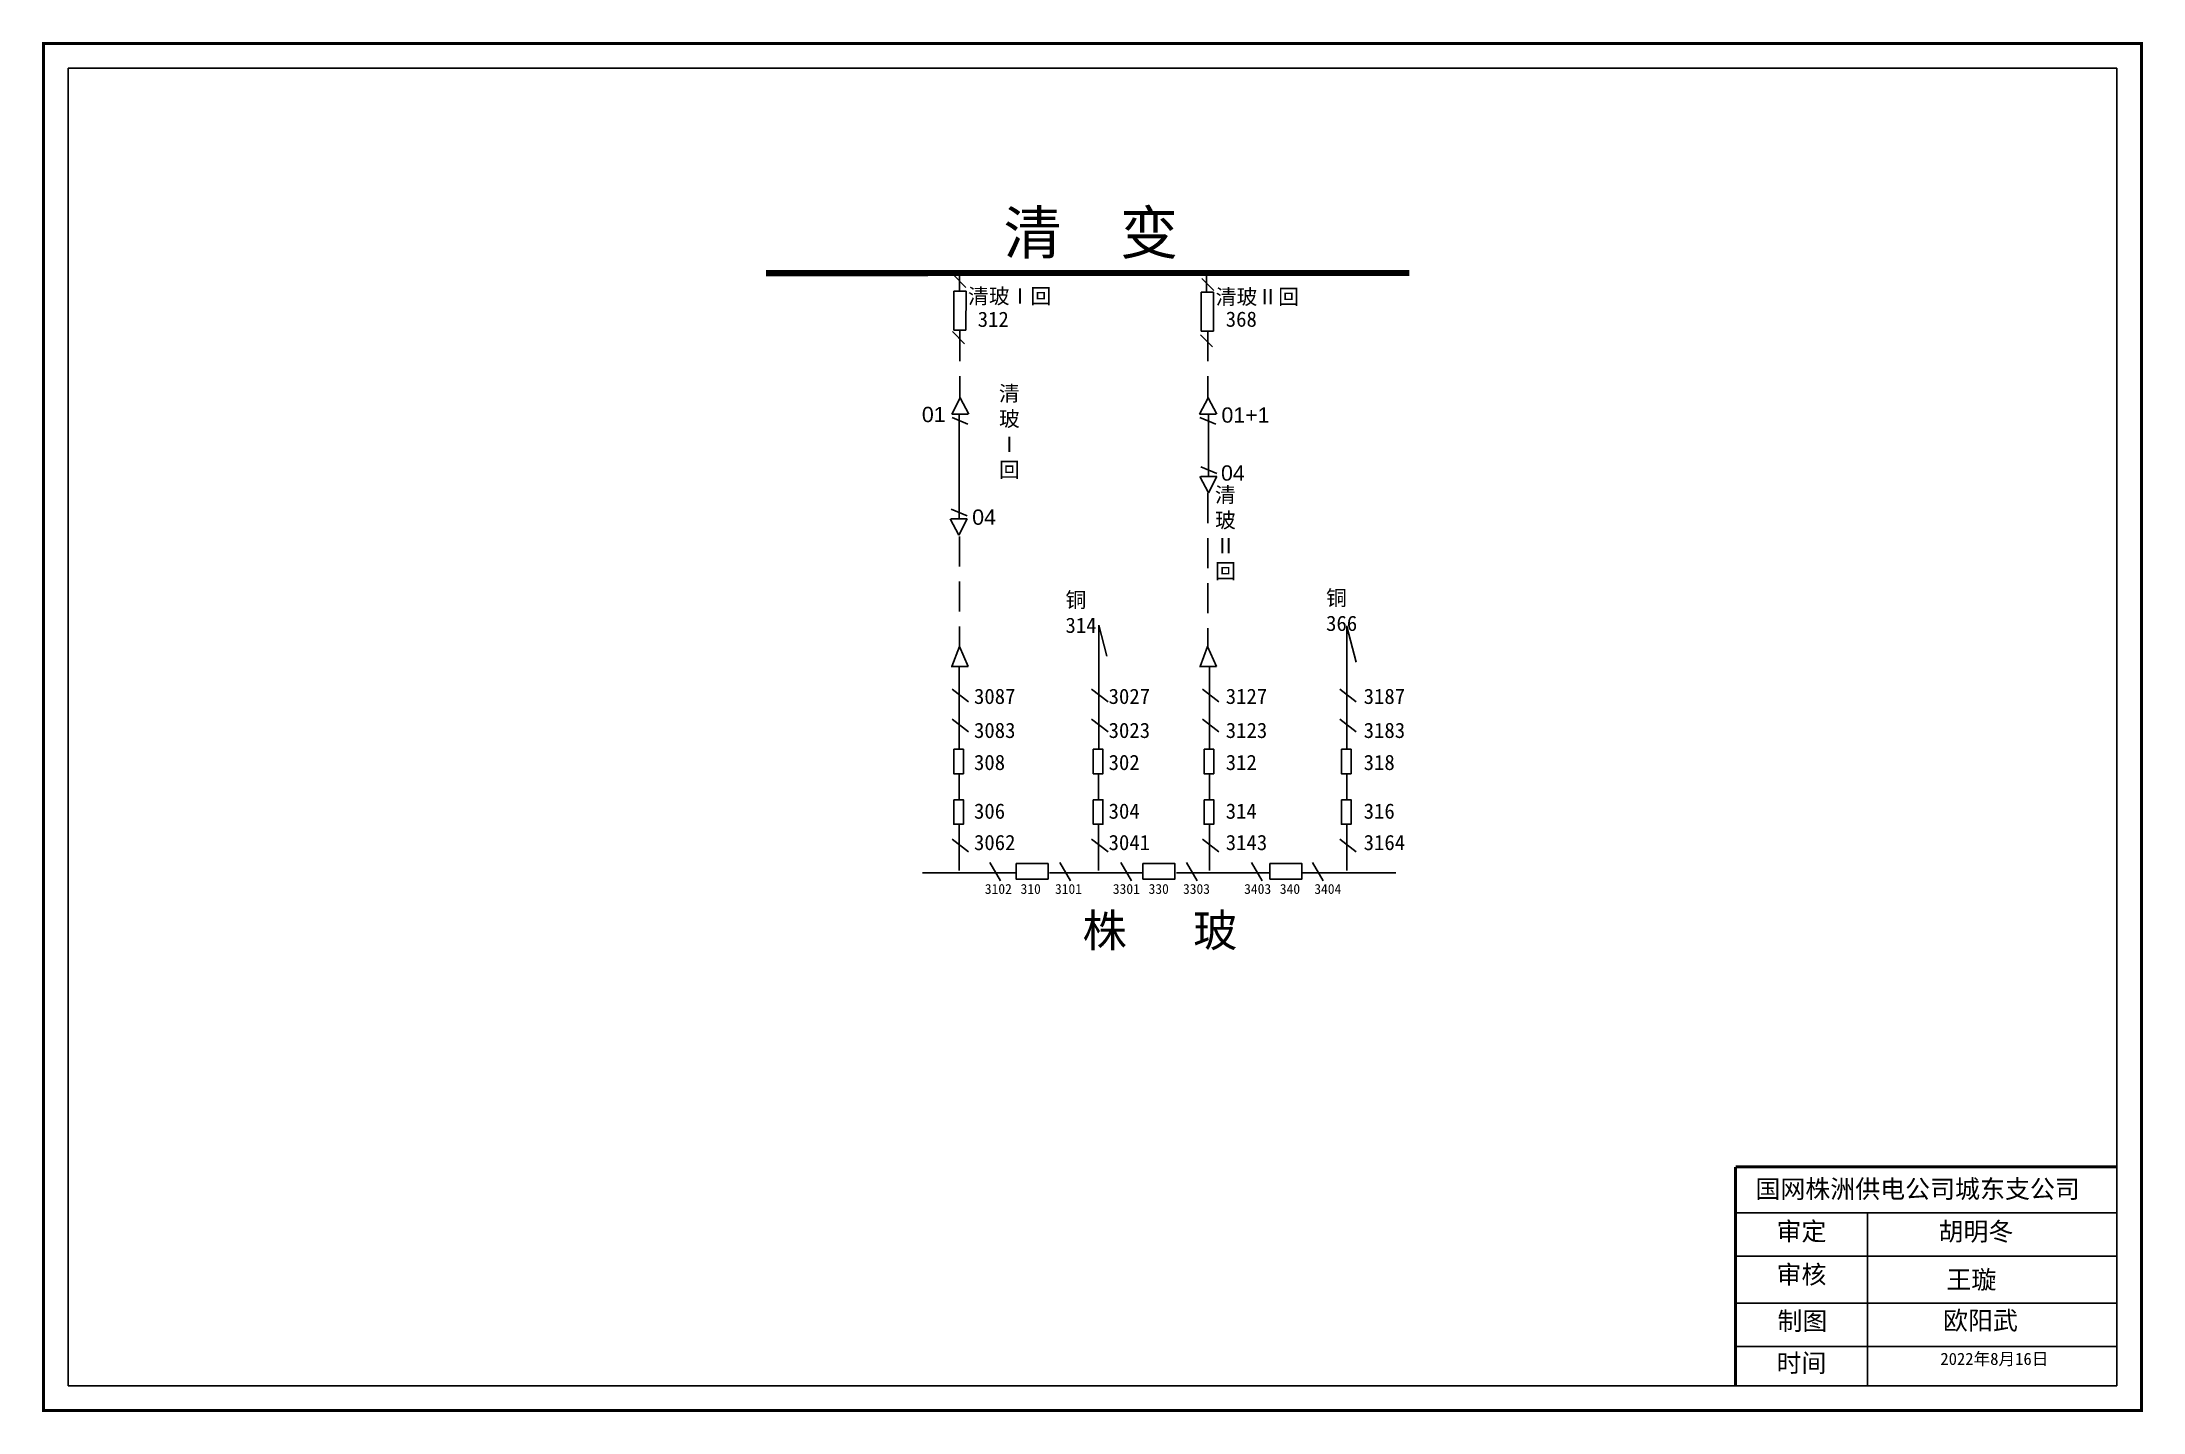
# Model space of a CAD drawing. Extents: x 0 to 344, y 0 to 224.
import ezdxf

# ---------------------------------------------------------------- set-up
doc = ezdxf.new("R2010")
doc.units = 0
doc.header["$LTSCALE"] = 0.774411
doc.linetypes.add('ACAD_ISO02W100', pattern=[15, 12, -3])
doc.linetypes.add('DASHED2', pattern=[9.525, 6.35, -3.175])
doc.layers.get('0').update_dxf_attribs({"linetype": 'CONTINUOUS'})
doc.styles.get("Standard").update_dxf_attribs({"font": 'SimSun.ttf', "height": 2.5})
doc.styles.add('字体', font='SIMKAI.TTF', dxfattribs={"height": 2.5})
doc.styles.add('楷体_GB2312_txtstyle_2.00_0_0', font='SIMKAI.TTF', dxfattribs={"height": 2})
doc.styles.add('楷体_GB2312_txtstyle_3.00_0_0', font='SIMKAI.TTF', dxfattribs={"height": 3})

msp = doc.modelspace()

# ---------------------------------------------------------------- linework, layer by layer
at = {"linetype": 'Continuous'}
for p, q in [((151.39, 184.12), (149.42, 186.1)), ((192.06, 183.6), (190.08, 185.58)), ((151.16, 174.89), (149.18, 176.87)), ((191.82, 174.37), (189.84, 176.35)), ((149.06, 163.35), (150.47, 166)), ((150.47, 166), (151.88, 163.35)), ((189.71, 163.35), (191.11, 166)), ((191.11, 166), (192.52, 163.35)), ((151.72, 163.35), (149.06, 163.35)), ((151.7, 161.72), (149.11, 162.82)), ((150.3, 163.27), (150.3, 146.22)), ((192.36, 163.35), (189.71, 163.35)), ((192.34, 161.72), (189.75, 162.82)), ((191.14, 150.46), (189.74, 153.12)), ((189.89, 153.12), (192.55, 153.12)), ((189.91, 154.74), (192.51, 153.64)), ((192.55, 153.12), (191.14, 150.46)), ((150.21, 143.53), (148.8, 146.18)), ((148.96, 146.18), (151.61, 146.18)), ((148.98, 147.81), (151.57, 146.71)), ((151.61, 146.18), (150.21, 143.53)), ((173.17, 108.65), (173.17, 128.78)), ((173.17, 128.78), (174.47, 123.69)), ((213.85, 108.65), (213.87, 128.67)), ((213.87, 128.56), (215.38, 122.71)), ((150.31, 125.28), (149.07, 122.03)), ((151.77, 122.03), (150.31, 125.28)), ((191.01, 125.28), (189.77, 122.03)), ((192.47, 122.03), (191.01, 125.28)), ((148.96, 122.03), (151.77, 122.03)), ((150.29, 108.65), (150.29, 121.91)), ((189.66, 122.03), (192.47, 122.03)), ((191.34, 108.65), (191.34, 121.95)), ((149.12, 118.3), (151.82, 116.23)), ((172, 118.3), (174.7, 116.23)), ((190.17, 118.3), (192.87, 116.23)), ((212.68, 118.3), (215.38, 116.23)), ((149.12, 113.37), (151.82, 111.31)), ((172, 113.37), (174.7, 111.31)), ((190.17, 113.37), (192.87, 111.31)), ((212.68, 113.37), (215.38, 111.31)), ((150.27, 104.46), (150.27, 100.13)), ((173.15, 104.46), (173.15, 100.13)), ((191.32, 104.46), (191.32, 100.13)), ((213.83, 104.46), (213.83, 100.13)), ((149.12, 93.69), (151.82, 91.62)), ((150.27, 96.19), (150.27, 88.56)), ((172, 93.69), (174.7, 91.62)), ((173.15, 96.19), (173.15, 88.56)), ((190.17, 93.69), (192.87, 91.62)), ((191.32, 96.19), (191.32, 88.56)), ((212.68, 93.69), (215.38, 91.62)), ((213.83, 96.19), (213.83, 88.56)), ((155.32, 89.88), (157.07, 86.86)), ((166.76, 89.88), (168.51, 86.86)), ((176.77, 89.88), (178.52, 86.86)), ((187.57, 89.88), (189.32, 86.86)), ((198.22, 89.88), (199.97, 86.86)), ((208.23, 89.88), (209.98, 86.86)), ((144.26, 88.22), (159.6, 88.22)), ((165.08, 88.22), (180.42, 88.22)), ((185.89, 88.22), (201.24, 88.22)), ((206.55, 88.22), (221.89, 88.22)), ((277.59, 32.51), (339.95, 32.51)), ((299.23, 32.51), (299.23, 4.18)), ((277.59, 25.41), (339.95, 25.41)), ((277.59, 17.66), (339.95, 17.66)), ((277.59, 10.56), (339.95, 10.56))]:
    msp.add_line(p, q, dxfattribs=at)
at = {"linetype": 'ACAD_ISO02W100'}
for p, q in [((150.31, 183.51), (150.31, 186.6)), ((190.85, 186.36), (190.85, 183.27))]:
    msp.add_line(p, q, dxfattribs=at)
at = {"linetype": 'DASHED2'}
for p, q in [((150.39, 176.97), (150.39, 165.85)), ((191.04, 176.97), (191.03, 165.85)), ((191.04, 150.4), (191.04, 125.29)), ((150.34, 143.32), (150.34, 125.29))]:
    msp.add_line(p, q, dxfattribs=at)
msp.add_line((191.16, 163.25), (191.16, 153.14))
at = {"linetype": 'Continuous', "const_width": 0.5}
msp.add_lwpolyline([(0.16, 224.07), (344.13, 224.07), (344.13, 0.11), (0.16, 0.11)], close=True, dxfattribs=at)
at = {"linetype": 'Continuous'}
for points in [[(4.2, 220.03), (340.08, 220.03), (340.08, 4.15), (4.2, 4.15)], [(149.39, 108.44), (150.97, 108.44), (150.97, 104.42), (149.39, 104.42)], [(172.27, 108.44), (173.85, 108.44), (173.85, 104.42), (172.27, 104.42)], [(190.44, 108.44), (192.02, 108.44), (192.02, 104.42), (190.44, 104.42)], [(212.95, 108.44), (214.53, 108.44), (214.53, 104.42), (212.95, 104.42)], [(149.39, 100.17), (150.97, 100.17), (150.97, 96.15), (149.39, 96.15)], [(172.27, 100.17), (173.85, 100.17), (173.85, 96.15), (172.27, 96.15)], [(190.44, 100.17), (192.02, 100.17), (192.02, 96.15), (190.44, 96.15)], [(212.95, 100.17), (214.53, 100.17), (214.53, 96.15), (212.95, 96.15)], [(159.6, 89.7), (164.85, 89.7), (164.85, 87.16), (159.6, 87.16)], [(180.42, 89.7), (185.66, 89.7), (185.66, 87.16), (180.42, 87.16)], [(201.24, 89.7), (206.48, 89.7), (206.48, 87.16), (201.24, 87.16)]]:
    msp.add_lwpolyline(points, close=True, dxfattribs=at)
for points, const_width in [([(224.11, 186.47), (118.59, 186.46)], 1), ([(277.55, 40.02), (277.55, 4.29)], 0.5), ([(277.59, 40.02), (339.95, 40.02)], 0.5)]:
    msp.add_lwpolyline(points, dxfattribs=dict(at, const_width=const_width))
at = {"linetype": 'ACAD_ISO02W100'}
for points in [[(151.4, 177.11), (149.38, 177.12), (149.38, 183.51), (151.41, 183.51)], [(191.98, 176.95), (189.95, 176.95), (189.95, 183.35), (191.99, 183.35)]]:
    msp.add_lwpolyline(points, close=True, dxfattribs=at)

# ---------------------------------------------------------------- texts
at = {"linetype": 'Continuous', "attachment_point": 1}
for s, insert, char_height, width, style in [('清  变', (157.56, 196.59), 7, 37.1309, '字体'), ('清玻Ⅰ回', (151.74, 183.95), 2.5, 14.2601, '字体'), ('清玻Ⅱ回', (192.35, 183.84), 2.5, 14.2601, '字体'), ('清玻\\PⅠ回', (156.81, 168.01), 2.5, 4.7354, '字体'), ('清玻\\PⅡ回', (192.24, 151.4), 2.5, 4.7354, '字体'), ('{\\fArial|b0|i0|c0|p32;04}', (193.22, 154.96), 2.5, 15.2905, '字体'), ('{\\fArial|b0|i0|c0|p32;04}', (152.42, 147.73), 2.5, 15.2905, '字体'), ('国网株洲供电公司城东支公司', (280.83, 37.9), 3, 82.0179, '楷体_GB2312_txtstyle_3.00_0_0'), ('审定', (284.29, 30.96), 3, 23.4615, '字体'), ('胡明冬', (310.85, 30.94), 3, 23.4615, '楷体_GB2312_txtstyle_3.00_0_0'), ('审核', (284.29, 23.89), 3, 23.4615, '字体'), ('王璇', (312.16, 23.04), 3, 33.0539, '楷体_GB2312_txtstyle_3.00_0_0'), ('制图', (284.45, 16.27), 3, 23.4615, '字体'), ('欧阳武', (311.6, 16.35), 3, 52.71, '楷体_GB2312_txtstyle_3.00_0_0'), ('时间', (284.29, 9.39), 3, 23.4615, '字体'), ('2022年8月16日', (311.16, 9.56), 2, 23.4615, '楷体_GB2312_txtstyle_2.00_0_0')]:
    msp.add_mtext(s, dxfattribs=dict(at, insert=insert, char_height=char_height, width=width, style=style))
for s, insert, char_height, width in [('312', (153.32, 180.15), 2.5, 5.6554), ('368', (193.99, 180.17), 2.5, 5.6554), ('铜314', (167.71, 134.18), 2.5, 5.4797), ('铜366', (210.44, 134.5), 2.5, 5.4797), ('3087', (152.71, 118.37), 2.5, 5.4797), ('3027', (174.78, 118.37), 2.5, 5.4797), ('3127', (193.99, 118.37), 2.5, 5.4797), ('3187', (216.6, 118.37), 2.5, 5.4797), ('3083', (152.71, 112.79), 2.5, 5.4797), ('3023', (174.78, 112.79), 2.5, 5.4797), ('3123', (193.99, 112.79), 2.5, 5.4797), ('3183', (216.6, 112.79), 2.5, 5.4797), ('308', (152.71, 107.54), 2.5, 5.4797), ('302', (174.78, 107.54), 2.5, 5.4797), ('312', (193.99, 107.54), 2.5, 5.4797), ('318', (216.6, 107.54), 2.5, 5.4797), ('306', (152.71, 99.56), 2.5, 5.4797), ('304', (174.78, 99.56), 2.5, 5.4797), ('314', (193.99, 99.56), 2.5, 5.4797), ('316', (216.6, 99.56), 2.5, 5.4797), ('3062', (152.71, 94.42), 2.5, 5.4797), ('3041', (174.78, 94.42), 2.5, 5.4797), ('3143', (193.99, 94.42), 2.5, 5.4797), ('3164', (216.6, 94.42), 2.5, 5.4797), ('3102', (154.49, 86.37), 1.626, 3.5649), ('310', (160.35, 86.37), 1.626, 3.5649), ('3101', (165.99, 86.37), 1.626, 3.5649), ('3301', (175.48, 86.37), 1.626, 3.5649), ('330', (181.34, 86.37), 1.626, 3.5649), ('3303', (186.98, 86.37), 1.626, 3.5649), ('3403', (197.01, 86.37), 1.626, 3.5649), ('340', (202.86, 86.37), 1.626, 3.5649), ('3404', (208.51, 86.37), 1.626, 3.5649), ('株   玻', (170.5, 81.42), 5.324, 30.3213)]:
    msp.add_mtext(s, dxfattribs=dict(at, insert=insert, char_height=char_height, width=width))
at = {"color": 0, "linetype": 'Continuous', "char_height": 2.5, "width": 15.2905, "attachment_point": 1, "style": '字体'}
for s, insert in [('{\\fArial|b0|i0|c0|p32;01}', (144.17, 164.55)), ('{\\fArial|b0|i0|c0|p32;01+1}', (193.29, 164.46))]:
    msp.add_mtext(s, dxfattribs=dict(at, insert=insert))

doc.saveas('drawing.dxf')
